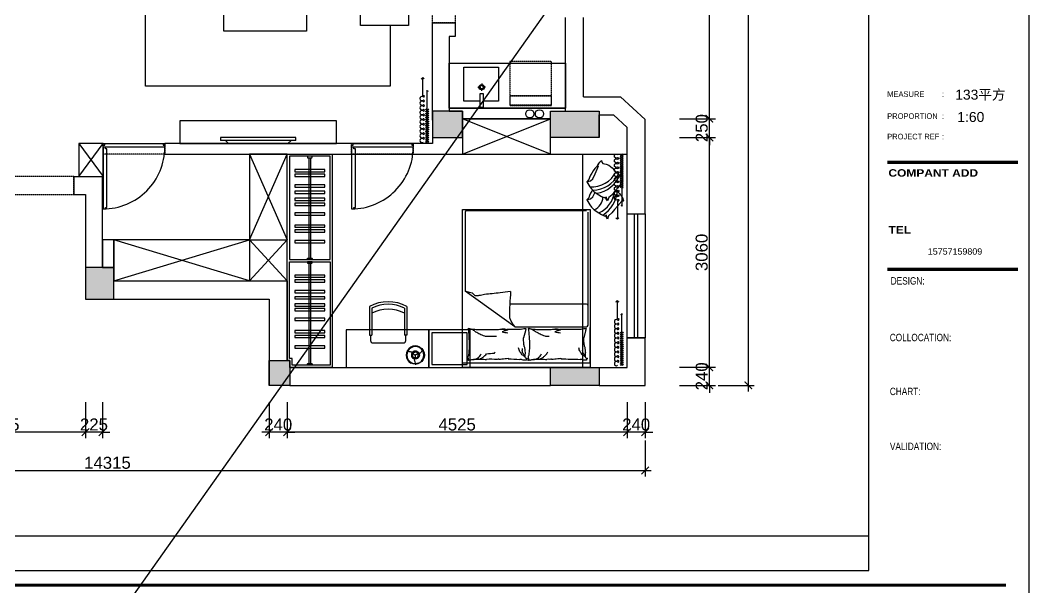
# Model space of a CAD drawing. Header units: millimetres. Extents: x 148889 to 229003, y -70503 to 111106.
# Drawn here: x 209186 to 222613, y -53285 to -45727 of the extents above; entities that cross this region are included whole.
import ezdxf
from ezdxf.enums import TextEntityAlignment as Align
from ezdxf.lldxf.tags import DXFTag

# ---------------------------------------------------------------- set-up
doc = ezdxf.new("R2010")
doc.units = ezdxf.units.MM
doc.linetypes.add('DASHED2', pattern=[0.375, 0.25, -0.125])
doc.linetypes.add('HIDDEN', pattern=[0.375, 0.25, -0.125])
for name, color, linetype in [('C-门套', 16, 'Continuous'), ('P-原墙线', 7, 'Continuous'), ('P-固定家具1(到顶)', 3, 'Continuous'), ('P-固定家具2(不到顶)', 2, 'Continuous'), ('P-外部尺寸', 44, 'Continuous'), ('P-完成面', 1, 'Continuous'), ('P-新墙线', 4, 'Continuous'), ('P-活动家具', 3, 'Continuous'), ('P-窗', 3, 'Continuous'), ('P-门', 1, 'Continuous'), ('W-图框', 251, 'Continuous'), ('大墨图框', 4, 'Continuous')]:
    doc.layers.add(name, color=color, linetype=linetype)
doc.styles.add('Arial', font='Arial.ttf')
doc.styles.add('LOGO', font='Arial.ttf')
doc.styles.add('LOGO-2', font='', dxfattribs={"width": 0.8})
doc.styles.add('NAME-1', font='SimHei.ttf')
doc.styles.add('NAME-2', font='swisse.ttf')
doc.styles.get('LOGO-2').set_extended_font_data('Arial Black')
tags = doc.linetypes.add('ACAD_ISO03W100', pattern=[30, 12, -18]).pattern_tags.tags
tags[6:7] = [DXFTag(74, 4), DXFTag(75, 0), DXFTag(340, '0'), DXFTag(46, 1.0), DXFTag(50, 0.0), DXFTag(44, 0.0), DXFTag(45, 0.0)]
tags[4:5] = [DXFTag(74, 4), DXFTag(75, 0), DXFTag(340, '0'), DXFTag(46, 1.0), DXFTag(50, 0.0), DXFTag(44, 0.0), DXFTag(45, 0.0)]
doc.dimstyles.new('1比80', dxfattribs={"dimscale": 80, "dimtxt": 2, "dimasz": 1.25, "dimexe": 1, "dimexo": 1, "dimgap": 0.25, "dimtad": 1, "dimdec": 0, "dimrnd": 0.005, "dimzin": 0, "dimdsep": 46, "dimtxsty": 'Arial', "dimblk": 'ARCHTICK', "dimcen": 0.125, "dimdle": 1, "dimclrd": 44, "dimclre": 44, "dimclrt": 50, "dimadec": 0, "dimazin": 0, "dimtfac": 1, "dimtdec": 0, "dimtix": 1, "dimtmove": 2, "dimatfit": 3, "dimldrblk": 'DOT', "dimfxl": 5, "dimfxlon": 1, "dimtvp": 1, "dimtolj": 1, "dimtzin": 0, "dimarcsym": 0})

# ---------------------------------------------------------------- blocks, each defined once
blk = doc.blocks.new('_ArchTick')
at = {"color": 0, "linetype": 'ByBlock', "const_width": 0.15}
blk.add_lwpolyline([(-0.5, -0.5), (0.5, 0.5)], dxfattribs=at)
blk = doc.blocks.new('*D339')
at = {"layer": 'P-外部尺寸', "color": 44, "lineweight": -2, "transparency": 16777216}
for p, q in [((217266, -50813), (217266, -51293)), ((217506, -50813), (217506, -51293)), ((217266, -51213), (217166, -51213)), ((217506, -51213), (217266, -51213)), ((217506, -51213), (217606, -51213))]:
    blk.add_line(p, q, dxfattribs=at)
at = {"layer": 'P-外部尺寸', "color": 44, "lineweight": -2, "transparency": 16777216, "xscale": 100, "yscale": 100, "zscale": 100}
blk.add_blockref('_ArchTick', (217266, -51213), dxfattribs=at)
at = {"layer": 'P-外部尺寸', "color": 44, "lineweight": -2, "transparency": 16777216, "xscale": 100, "yscale": 100, "zscale": 100, "rotation": 180}
blk.add_blockref('_ArchTick', (217506, -51213), dxfattribs=at)
at = {"layer": 'P-外部尺寸', "color": 50, "transparency": 16777216, "insert": (217386, -51111), "char_height": 160, "attachment_point": 5, "style": 'Arial'}
blk.add_mtext('\\A1;240', dxfattribs=at)
blk = doc.blocks.new('_Dot')
at = {"color": 0, "linetype": 'ByBlock', "lineweight": -2}
blk.add_line((-0.5, 0), (-1, 0), dxfattribs=at)
at = {"color": 0, "linetype": 'ByBlock', "const_width": 0.5}
blk.add_lwpolyline([(-0.25, 0, 1), (0.25, 0, 1)], format="xyb", close=True, dxfattribs=at)
blk = doc.blocks.new('*D340')
at = {"layer": 'P-外部尺寸', "color": 44, "lineweight": -2, "transparency": 16777216}
for p, q in [((212741, -50813), (212741, -51293)), ((217266, -50813), (217266, -51293)), ((217346, -51213), (212661, -51213))]:
    blk.add_line(p, q, dxfattribs=at)
at = {"layer": 'P-外部尺寸', "color": 44, "lineweight": -2, "transparency": 16777216, "xscale": 100, "yscale": 100, "zscale": 100, "rotation": 180}
blk.add_blockref('_ArchTick', (212741, -51213), dxfattribs=at)
at = {"layer": 'P-外部尺寸', "color": 44, "lineweight": -2, "transparency": 16777216, "xscale": 100, "yscale": 100, "zscale": 100}
blk.add_blockref('_ArchTick', (217266, -51213), dxfattribs=at)
at = {"layer": 'P-外部尺寸', "color": 50, "transparency": 16777216, "insert": (215003, -51111), "char_height": 160, "attachment_point": 5, "style": 'Arial'}
blk.add_mtext('\\A1;4525', dxfattribs=at)
blk = doc.blocks.new('*D341')
at = {"layer": 'P-外部尺寸', "color": 44, "lineweight": -2, "transparency": 16777216}
for p, q in [((212501, -50813), (212501, -51293)), ((212741, -50813), (212741, -51293)), ((212501, -51213), (212401, -51213)), ((212741, -51213), (212501, -51213)), ((212741, -51213), (212841, -51213))]:
    blk.add_line(p, q, dxfattribs=at)
at = {"layer": 'P-外部尺寸', "color": 44, "lineweight": -2, "transparency": 16777216, "xscale": 100, "yscale": 100, "zscale": 100}
blk.add_blockref('_ArchTick', (212501, -51213), dxfattribs=at)
at = {"layer": 'P-外部尺寸', "color": 44, "lineweight": -2, "transparency": 16777216, "xscale": 100, "yscale": 100, "zscale": 100, "rotation": 180}
blk.add_blockref('_ArchTick', (212741, -51213), dxfattribs=at)
at = {"layer": 'P-外部尺寸', "color": 50, "transparency": 16777216, "insert": (212621, -51111), "char_height": 160, "attachment_point": 5, "style": 'Arial'}
blk.add_mtext('\\A1;240', dxfattribs=at)
blk = doc.blocks.new('*D342')
at = {"layer": 'P-外部尺寸', "color": 44, "lineweight": -2, "transparency": 16777216}
for p, q in [((210056, -50813), (210056, -51293)), ((210281, -50813), (210281, -51293)), ((210056, -51213), (209956, -51213)), ((210281, -51213), (210056, -51213)), ((210281, -51213), (210381, -51213))]:
    blk.add_line(p, q, dxfattribs=at)
at = {"layer": 'P-外部尺寸', "color": 44, "lineweight": -2, "transparency": 16777216, "xscale": 100, "yscale": 100, "zscale": 100}
blk.add_blockref('_ArchTick', (210056, -51213), dxfattribs=at)
at = {"layer": 'P-外部尺寸', "color": 44, "lineweight": -2, "transparency": 16777216, "xscale": 100, "yscale": 100, "zscale": 100, "rotation": 180}
blk.add_blockref('_ArchTick', (210281, -51213), dxfattribs=at)
at = {"layer": 'P-外部尺寸', "color": 50, "transparency": 16777216, "insert": (210168, -51111), "char_height": 160, "attachment_point": 5, "style": 'Arial'}
blk.add_mtext('\\A1;225', dxfattribs=at)
blk = doc.blocks.new('*D343')
at = {"layer": 'P-外部尺寸', "color": 44, "lineweight": -2, "transparency": 16777216}
for p, q in [((207801, -50813), (207801, -51293)), ((210056, -50813), (210056, -51293)), ((210136, -51213), (207721, -51213))]:
    blk.add_line(p, q, dxfattribs=at)
at = {"layer": 'P-外部尺寸', "color": 44, "lineweight": -2, "transparency": 16777216, "xscale": 100, "yscale": 100, "zscale": 100, "rotation": 180}
blk.add_blockref('_ArchTick', (207801, -51213), dxfattribs=at)
at = {"layer": 'P-外部尺寸', "color": 44, "lineweight": -2, "transparency": 16777216, "xscale": 100, "yscale": 100, "zscale": 100}
blk.add_blockref('_ArchTick', (210056, -51213), dxfattribs=at)
at = {"layer": 'P-外部尺寸', "color": 50, "transparency": 16777216, "insert": (208928, -51111), "char_height": 160, "attachment_point": 5, "style": 'Arial'}
blk.add_mtext('\\A1;2255', dxfattribs=at)
blk = doc.blocks.new('*D347')
at = {"layer": 'P-外部尺寸', "color": 44, "lineweight": -2, "transparency": 16777216}
for p, q in [((203191, -51323), (203191, -51803)), ((217506, -51323), (217506, -51803)), ((203111, -51723), (217586, -51723))]:
    blk.add_line(p, q, dxfattribs=at)
at = {"layer": 'P-外部尺寸', "color": 44, "lineweight": -2, "transparency": 16777216, "xscale": 100, "yscale": 100, "zscale": 100, "rotation": 180}
blk.add_blockref('_ArchTick', (203191, -51723), dxfattribs=at)
at = {"layer": 'P-外部尺寸', "color": 44, "lineweight": -2, "transparency": 16777216, "xscale": 100, "yscale": 100, "zscale": 100}
blk.add_blockref('_ArchTick', (217506, -51723), dxfattribs=at)
at = {"layer": 'P-外部尺寸', "color": 50, "transparency": 16777216, "insert": (210348, -51621), "char_height": 160, "attachment_point": 5, "style": 'Arial'}
blk.add_mtext('\\A1;14315', dxfattribs=at)
blk = doc.blocks.new('*D348')
at = {"layer": 'P-外部尺寸', "color": 44, "lineweight": -2, "transparency": 16777216}
for p, q in [((217961, -50349), (218441, -50349)), ((218361, -50349), (218361, -50249)), ((218361, -50589), (218361, -50349)), ((217961, -50589), (218441, -50589)), ((218361, -50589), (218361, -50689))]:
    blk.add_line(p, q, dxfattribs=at)
at = {"layer": 'P-外部尺寸', "color": 44, "lineweight": -2, "transparency": 16777216, "xscale": 100, "yscale": 100, "zscale": 100}
for p, rotation in [((218361, -50349), 270), ((218361, -50589), 90)]:
    blk.add_blockref('_ArchTick', p, dxfattribs=dict(at, rotation=rotation))
at = {"layer": 'P-外部尺寸', "color": 50, "transparency": 16777216, "insert": (218259, -50469), "char_height": 160, "attachment_point": 5, "rotation": 90, "style": 'Arial'}
blk.add_mtext('\\A1;240', dxfattribs=at)
blk = doc.blocks.new('*D349')
at = {"layer": 'P-外部尺寸', "color": 44, "lineweight": -2, "transparency": 16777216}
for p, q in [((218361, -50429), (218361, -47209)), ((217961, -47289), (218441, -47289)), ((217961, -50349), (218441, -50349))]:
    blk.add_line(p, q, dxfattribs=at)
at = {"layer": 'P-外部尺寸', "color": 44, "lineweight": -2, "transparency": 16777216, "xscale": 100, "yscale": 100, "zscale": 100}
for p, rotation in [((218361, -47289), 90), ((218361, -50349), 270)]:
    blk.add_blockref('_ArchTick', p, dxfattribs=dict(at, rotation=rotation))
at = {"layer": 'P-外部尺寸', "color": 50, "transparency": 16777216, "insert": (218259, -48819), "char_height": 160, "attachment_point": 5, "rotation": 90, "style": 'Arial'}
blk.add_mtext('\\A1;3060', dxfattribs=at)
blk = doc.blocks.new('*D350')
at = {"layer": 'P-外部尺寸', "color": 44, "lineweight": -2, "transparency": 16777216}
for p, q in [((218361, -47039), (218361, -46939)), ((217961, -47039), (218441, -47039)), ((218361, -47289), (218361, -47039)), ((217961, -47289), (218441, -47289)), ((218361, -47289), (218361, -47389))]:
    blk.add_line(p, q, dxfattribs=at)
at = {"layer": 'P-外部尺寸', "color": 44, "lineweight": -2, "transparency": 16777216, "xscale": 100, "yscale": 100, "zscale": 100}
for p, rotation in [((218361, -47039), 270), ((218361, -47289), 90)]:
    blk.add_blockref('_ArchTick', p, dxfattribs=dict(at, rotation=rotation))
at = {"layer": 'P-外部尺寸', "color": 50, "transparency": 16777216, "insert": (218259, -47164), "char_height": 160, "attachment_point": 5, "rotation": 90, "style": 'Arial'}
blk.add_mtext('\\A1;250', dxfattribs=at)
blk = doc.blocks.new('*D351')
at = {"layer": 'P-外部尺寸', "color": 44, "lineweight": -2, "transparency": 16777216}
for p, q in [((218361, -47119), (218361, -43344)), ((217961, -43424), (218441, -43424)), ((217961, -47039), (218441, -47039))]:
    blk.add_line(p, q, dxfattribs=at)
at = {"layer": 'P-外部尺寸', "color": 44, "lineweight": -2, "transparency": 16777216, "xscale": 100, "yscale": 100, "zscale": 100}
for p, rotation in [((218361, -43424), 90), ((218361, -47039), 270)]:
    blk.add_blockref('_ArchTick', p, dxfattribs=dict(at, rotation=rotation))
at = {"layer": 'P-外部尺寸', "color": 50, "transparency": 16777216, "insert": (218259, -45232), "char_height": 160, "attachment_point": 5, "rotation": 90, "style": 'Arial'}
blk.add_mtext('\\A1;3615', dxfattribs=at)
blk = doc.blocks.new('*D355')
at = {"layer": 'P-外部尺寸', "color": 44, "lineweight": -2, "transparency": 16777216}
for p, q in [((218479, -39594), (218959, -39594)), ((218879, -39514), (218879, -50669)), ((218479, -50589), (218959, -50589))]:
    blk.add_line(p, q, dxfattribs=at)
at = {"layer": 'P-外部尺寸', "color": 44, "lineweight": -2, "transparency": 16777216, "xscale": 100, "yscale": 100, "zscale": 100}
for p, rotation in [((218879, -39594), 90), ((218879, -50589), 270)]:
    blk.add_blockref('_ArchTick', p, dxfattribs=dict(at, rotation=rotation))
at = {"layer": 'P-外部尺寸', "color": 50, "transparency": 16777216, "insert": (218777, -45092), "char_height": 160, "attachment_point": 5, "rotation": 90, "style": 'Arial'}
blk.add_mtext('\\A1;10995', dxfattribs=at)
blk = doc.blocks.new('A$C77B95984')
at = {"color": 252, "ltscale": 120}
for p, q in [((127, 366), (163, 404)), ((163, 404), (192, 434)), ((319, 444), (361, 408)), ((361, 408), (407, 372)), ((386, 389), (405, 410)), ((405, 410), (434, 440)), ((561, 449), (603, 414)), ((603, 414), (649, 378)), ((47, 252), (61, 286)), ((61, 286), (94, 331)), ((94, 331), (127, 366)), ((407, 372), (452, 340)), ((452, 340), (491, 296)), ((536, 282), (480, 262)), ((491, 296), (536, 282)), ((492, 236), (503, 270)), ((536, 282), (508, 263)), ((649, 378), (694, 345)), ((694, 345), (733, 301)), ((778, 288), (722, 268)), ((733, 301), (778, 288)), ((734, 242), (745, 276)), ((750, 269), (738, 253)), ((778, 288), (750, 269)), ((0, 187), (22, 192)), ((23, 166), (0, 187)), ((22, 192), (37, 207)), ((60, 139), (23, 166)), ((37, 207), (47, 252)), ((49, 148), (84, 122)), ((417, 103), (456, 164)), ((456, 164), (478, 202)), ((478, 202), (492, 236)), ((496, 247), (492, 236)), ((508, 263), (496, 247)), ((659, 108), (698, 170)), ((698, 170), (720, 208)), ((720, 208), (734, 242)), ((738, 253), (734, 242)), ((84, 122), (110, 100)), ((110, 100), (141, 79)), ((141, 79), (171, 64)), ((171, 64), (198, 46)), ((198, 46), (228, 32)), ((228, 32), (258, 25)), ((258, 25), (288, 0)), ((288, 1), (353, 42)), ((353, 42), (380, 64)), ((380, 64), (417, 103)), ((394, 79), (413, 70)), ((413, 70), (440, 52)), ((487, 83), (424, 115)), ((440, 52), (470, 38)), ((470, 38), (500, 31)), ((514, 54), (487, 83)), ((500, 31), (530, 6)), ((530, 6), (514, 54)), ((530, 7), (595, 47)), ((595, 47), (622, 70)), ((622, 70), (659, 108))]:
    blk.add_line(p, q, dxfattribs=at)
at = {"color": 252}
for p, q in [((117, 134), (72, 152)), ((181, 109), (117, 134)), ((245, 77), (181, 109)), ((272, 48), (245, 77)), ((288, 0), (272, 48))]:
    blk.add_line(p, q, dxfattribs=at)
at = {"color": 252, "ltscale": 120}
for centre, radius, start, end in [((0, 62), 398, 3.034, 63.5833), ((42, 63), 401, 10.3466, 68.0377), ((-3, 61), 356, 356.8963, 65.524)]:
    blk.add_arc(centre, radius, start, end, dxfattribs=at)
at = {"color": 252}
for centre, radius, start, end in [((361, -40), 452, 35.8909, 84.3926), ((378, 20), 354, 25.1489, 85.3782), ((480, 19), 200, 26.4599, 88.5144)]:
    blk.add_arc(centre, radius, start, end, dxfattribs=at)
at = {"color": 252, "ltscale": 120}
for points, knots in [([(192, 434), (207, 445), (226, 460), (243, 478), (248, 483)], [0, 0, 0, 0, 53.615527, 73.759118, 73.759118, 73.759118, 73.759118]), ([(248, 483), (259, 475), (281, 458), (307, 448), (319, 444)], [0, 0, 0, 0, 42.350236, 81.851055, 81.851055, 81.851055, 81.851055]), ([(434, 440), (447, 451), (471, 471), (536, 504), (531, 466), (548, 457), (561, 449)], [0, 0, 0, 0, 61.510805, 111.422185, 121.590049, 161.394204, 161.394204, 161.394204, 161.394204])]:
    blk.add_open_spline(points, degree=3, knots=knots, dxfattribs=at)
blk = doc.blocks.new('sfbhsrdfbh')
at = {"layer": '大墨图框', "color": 4, "linetype": 'ByBlock', "ltscale": 100}
for points in [[(56.17, 280.38), (476.17, 280.38), (476.17, -16.59), (56.17, -16.59)], [(438.91, 274.48), (68.08, 274.48), (68.08, -8.51), (438.91, -8.51)]]:
    blk.add_lwpolyline(points, close=True, dxfattribs=at)
at = {"layer": '大墨图框', "color": 1, "const_width": 0.755}
for points in [[(443.22, 86.49), (473.66, 86.49)], [(443.22, 61.59), (473.66, 61.59)]]:
    blk.add_lwpolyline(points, dxfattribs=at)
at = {"layer": '大墨图框', "color": 0, "const_width": 0.725}
blk.add_lwpolyline([(68.08, -11.95), (470.84, -11.95)], dxfattribs=at)
at = {"layer": '大墨图框', "color": 1}
for s, height, style, width, p in [('MEASURE ', 1.305, 'LOGO', 0.96, (443.21, 101.73)), (':', 1.3, 'LOGO', 1, (455.94, 101.73)), ('PROPORTION', 1.305, 'LOGO', 0.96, (443.21, 96.6)), (':', 1.3, 'LOGO', 1, (455.94, 96.6)), ('PROJECT REF', 1.3047, 'LOGO', 0.96, (443.21, 91.83)), (':', 1.3, 'LOGO', 1, (455.94, 91.83)), ('COMPANT ADD', 1.7396, 'LOGO-2', 1, (443.5, 83.15)), ('TEL', 1.74, 'LOGO-2', 1, (443.5, 69.91))]:
    blk.add_text(s, height=height, dxfattribs=dict(at, style=style, width=width)).set_placement(p)
at = {"layer": '大墨图框', "color": 1, "attachment_point": 1}
for s, insert, char_height, width, style in [('{\\H1.116x;133\\fSimSun|b0|i0|c134|p54;平方}', (459.03, 103.4), 2.0755, 24.9373, 'LOGO'), ('{\\H1.116x;1:60}', (459.52, 98.21), 2.0755, 24.9373, 'LOGO'), ('{\\H1.116x;15757159809}', (452.66, 66.48), 1.328, 21.8201, 'LOGO'), ('{\\fArial|b0|i0|c0|p34;DESIGN:}', (444.03, 59.76), 1.7203, 2.1993, 'LOGO-2'), ('{\\fArial|b0|i0|c0|p34;COLLOCATION:}', (443.81, 46.58), 1.7203, 2.1993, 'LOGO-2'), ('{\\fArial|b0|i0|c0|p34;CHART:}', (443.82, 34.03), 1.7203, 2.1993, 'LOGO-2'), ('{\\fArial|b0|i0|c0|p34;VALIDATION:}', (443.84, 21.24), 1.7203, 2.1993, 'LOGO-2')]:
    blk.add_mtext(s, dxfattribs=dict(at, insert=insert, char_height=char_height, width=width, style=style))
blk = doc.blocks.new('*U94')
at = {"color": 4}
blk.add_lwpolyline([(0, 0), (370.83, 0), (370.83, 8), (0, 8)], close=True, dxfattribs=at)
at = {"color": 2, "style": 'NAME-1'}
blk.add_attdef('FF', text='', height=3.5, dxfattribs=at).set_placement((4, 4), align=Align.MIDDLE)
at = {"color": 2, "style": 'NAME-2', "width": 1.2}
blk.add_attdef('PLAN', text='', height=3.5, dxfattribs=at).set_placement((10, 4), align=Align.MIDDLE_LEFT)
at = {"color": 2, "style": 'NAME-1'}
blk.add_attdef('平面布置图', text='', height=3.5, dxfattribs=at).set_placement((54.56, 4), align=Align.MIDDLE_LEFT)
blk.add_attdef('SCALE1:100/比例1:100', text='', height=3.5, dxfattribs=at).set_placement((370.83, 4), align=Align.MIDDLE_RIGHT)
blk = doc.blocks.new('A$C10130CDA')
at = {"layer": 'P-门'}
for p, q in [((0, 0), (0, 30)), ((0, 30), (20, 30)), ((820, 0), (0, 0)), ((20, 30), (20, 50)), ((20, 50), (800, 50)), ((800, 50), (800, 30)), ((800, 30), (820, 30)), ((820, 30), (820, 0))]:
    blk.add_line(p, q, dxfattribs=at)
blk = doc.blocks.new('A$C6DFF2702')
for p, q in [((0, 40), (1000, 40)), ((63, 40), (105, 0)), ((937, 40), (895, 0))]:
    blk.add_line(p, q)
for points in [[(0, 40), (0, 80), (1000, 80), (1000, 40)], [(895, 0), (105, 0)]]:
    blk.add_lwpolyline(points)
blk = doc.blocks.new('A$C435F4F1D')
at = {"layer": 'P-活动家具', "xscale": -1}
blk.add_blockref('A$C6DFF2702', (1000, 0), dxfattribs=at)
blk = doc.blocks.new('A$C6D1B240A')
at = {"layer": 'P-活动家具'}
for p, q in [((450, 0), (450, 2100)), ((450, 2100), (2150, 2100)), ((2150, 2100), (2150, 0)), ((2150, 56), (450, 56)), ((2150, 0), (450, 0))]:
    blk.add_line(p, q, dxfattribs=at)
at = {"layer": 'P-活动家具', "color": 252}
for p, q in [((482, 2064), (482, 1015)), ((2099, 2086), (504, 2086)), ((2121, 563), (2121, 2064)), ((1146, 541), (482, 1015)), ((2099, 843), (1077, 843)), ((1146, 541), (2099, 541)), ((450, 56), (450, 531)), ((1285, 485), (1262, 393)), ((1293, 518), (1285, 485)), ((2087, 485), (2064, 393)), ((2095, 518), (2087, 485)), ((2150, 56), (2150, 531))]:
    blk.add_line(p, q, dxfattribs=at)
for points in [[(1089, 1011, -0.007297), (948, 991, -0.004988), (741, 971, -0.006616), (668, 955, 0.023828), (648, 951, 0.052541), (616, 952, 0.032755), (580, 987, 0.013133), (543, 997, 0.007859), (482, 1015)], [(580, 504, -0.016108), (623, 474, -0.024599), (653, 458, -0.009477), (708, 432, -0.015937), (741, 418, -0.072521), (759, 414, -0.009571), (899, 414)], [(1061, 502, -0.009729), (1030, 492, -0.009729), (1000, 481, -0.007971), (976, 471, -0.002711), (1052, 460)], [(1382, 504, -0.016108), (1425, 474, -0.024599), (1455, 458, -0.009477), (1510, 432, -0.015937), (1543, 418, -0.072521), (1561, 414, -0.033339), (1601, 414)], [(1763, 502, -0.009729), (1732, 492, -0.009729), (1702, 481, -0.007971), (1678, 471, -0.002711), (1754, 460)], [(584, 103, -0.088153), (623, 107, -0.088153), (657, 124, -0.077547), (681, 148, -0.077547), (697, 178)], [(675, 110, -0.027842), (702, 121, -0.048685), (716, 130, -0.023666), (747, 157, -0.031223), (768, 180, -0.004518), (874, 189, -0.023191), (883, 207)], [(1279, 139, 0.077379), (1240, 167, 0.077379), (1212, 205, 0.047525), (1201, 233, 0.047525), (1195, 262)], [(1280, 156, 0.05369), (1265, 171, 0.070312), (1256, 185, 0.015448), (1251, 194, 0.013244), (1247, 205, 0.082127), (1244, 225, 0.064164), (1247, 251)], [(1386, 103, -0.088153), (1425, 107, -0.088153), (1459, 124, -0.077547), (1483, 148, -0.077547), (1499, 178)], [(1477, 110, -0.027842), (1504, 121, -0.048685), (1518, 130, -0.023666), (1549, 157, -0.031223), (1570, 180, -0.046801), (1575, 189, -0.023191), (1584, 207)], [(2081, 139, 0.077379), (2042, 167, 0.077379), (2014, 205, 0.047525), (2003, 233, 0.047525), (1997, 262)], [(2082, 156, 0.05369), (2067, 171, 0.070312), (2058, 185, 0.015448), (2053, 194, 0.013244), (2049, 205, 0.082127), (2046, 225, 0.064164), (2049, 251)]]:
    blk.add_lwpolyline(points, format="xyb", dxfattribs=at)
for centre, radius, start, end in [((504, 2064), 22.2, 90, 180), ((3575, 741), 2500, 173.7985, 181.7821), ((2097, 821), 22.2, 360, 90), ((1467, 806), 417, 200.1488, 219.6445), ((2099, 563), 22.2, 270, 360), ((505, 514), 21.5, 343.3022, 9.9984), ((882, 530), 357, 183.5049, 189.9984), ((526, 520), 1.47, 262.8796, 343.3022), ((555, 613), 97.2, 253.7788, 262.8796), ((15659, 1276), 15151, 183.055, 183.5049), ((582, 592), 85.3, 242.7159, 253.7788), ((547, 461), 50.3, 62.7159, 77.131), ((560, 344), 162, 77.131, 86.426), ((589, -791), 1293, 86.426, 89.7135), ((855, -18241), 18741, 89.8332, 90.565), ((1017, -989), 1493, 91.5355, 94.1282), ((901, -954), 1465, 85.2338, 87.1624), ((1025, 760), 256, 258.4414, 272.7491), ((1082, -761), 1269, 92.6935, 94.7658), ((1097, -1267), 1773, 86.5102, 91.9452), ((1245, 376), 133, 96.4341, 107.3864), ((1188, 760), 255, 279.4841, 287.3864), ((1243, 816), 301, 274.0829, 279.4841), ((1293, 519), 1.02, 165.9551, 274.0829), ((1307, 514), 21.5, 343.3022, 9.9984), ((1683, 530), 357, 183.5049, 189.9984), ((1328, 520), 1.47, 262.8796, 343.3022), ((1357, 613), 97.2, 253.7788, 262.8796), ((16461, 1276), 15151, 183.055, 183.5049), ((1384, 592), 85.3, 242.7159, 253.7788), ((1349, 461), 50.3, 62.7159, 77.131), ((1361, 344), 162, 77.131, 86.426), ((1391, -791), 1293, 86.426, 89.7135), ((1579, -5854), 6354, 89.7135, 90.9704), ((1719, -989), 1493, 91.5355, 94.1282), ((1603, -954), 1465, 85.2338, 87.1624), ((1726, 760), 256, 258.4414, 272.7491), ((1784, -761), 1269, 92.6935, 94.7658), ((1835, -4002), 4508, 87.8113, 91.2201), ((2047, 376), 133, 96.4341, 107.3864), ((1990, 760), 255, 279.4841, 287.3864), ((2044, 816), 301, 274.0829, 279.4841), ((2095, 519), 1.02, 165.9551, 274.0829), ((2053, 393), 1517, 181.6331, 183.055), ((1291, 267), 754, 176.6312, 181.6331), ((1187, 390), 75.2, 345.9548, 2.6649), ((535, 269), 732, 2.6649, 8.005), ((922, 229), 352, 8.005, 12.1984), ((2237, 443), 980, 189.6844, 192.1984), ((2855, 393), 1517, 181.6331, 183.055), ((2093, 267), 754, 176.6312, 181.6331), ((1989, 390), 75.2, 345.9548, 2.6649), ((1337, 269), 732, 2.6649, 8.005), ((1724, 229), 352, 8.005, 12.1984), ((3039, 443), 980, 189.6844, 192.1984), ((257, 192), 273, 347.8905, 351.8665), ((490, 121), 36.4, 351.8665, 21.421), ((746, 124), 220, 167.8905, 172.3191), ((1543, 110), 1015, 172.3191, 176.6312), ((1505, 236), 227, 180, 189.6844), ((1825, 138), 546, 173.7676, 180), ((1313, 156), 38, 206.5805, 265.5998), ((1058, 192), 273, 347.8905, 351.8665), ((1292, 121), 36.4, 351.8665, 21.421), ((1547, 124), 220, 167.8905, 172.3191), ((2345, 110), 1015, 172.3191, 176.6312), ((2114, 156), 38, 206.5805, 265.5998), ((2307, 236), 227, 180, 189.6844), ((2627, 138), 546, 173.7676, 180), ((518, 99), 2.58, 258.1069, 19.564), ((516, 93), 3.8, 19.564, 68.2117), ((525, 99), 4.75, 78.1069, 158.0096), ((518, 67), 27.9, 68.2117, 85.6975), ((542, 110), 17.3, 158.0096, 201.421), ((544, 65), 32.1, 85.6975, 120.6513), ((541, 157), 59.9, 275.2592, 300.6513), ((541, 1017), 912, 271.9079, 275.2592), ((642, 1769), 1660, 269.4243, 271.9079), ((778, 1076), 970, 265.1982, 269.4243), ((817, -3669), 3776, 88.5983, 90.7412), ((940, -61), 169, 92.5386, 100.1899), ((870, 693), 588, 276.0867, 280.1899), ((974, 639), 525, 270.0039, 279.073), ((1059, 117), 4.11, 123.6206, 229.8304), ((1353, 4488), 4384, 266.1196, 268.1502), ((1162, -229), 339, 74.256, 81.5628), ((1254, -82), 179, 81.5628, 90), ((1299, -3), 100, 90, 101.2724), ((1313, 103), 14.6, 101.2724, 206.5805), ((1320, 99), 2.58, 258.1069, 19.564), ((1318, 93), 3.8, 19.564, 68.2117), ((1327, 99), 4.75, 78.1069, 158.0096), ((1319, 67), 27.9, 68.2117, 85.6975), ((1344, 110), 17.3, 158.0096, 201.421), ((1346, 65), 32.1, 85.6975, 120.6513), ((1343, 157), 59.9, 275.2592, 300.6513), ((1343, 1017), 912, 271.9079, 275.2592), ((1444, 1769), 1660, 269.4243, 271.9079), ((1580, 1076), 970, 265.1982, 269.4243), ((1585, -215), 322, 85.1982, 92.5386), ((1641, -61), 169, 92.5386, 100.1899), ((1572, 693), 588, 276.0867, 280.1899), ((1676, 639), 525, 270.0039, 279.073), ((1761, 117), 4.11, 123.6206, 229.8304), ((2246, 11940), 11836, 267.6388, 268.8747), ((1964, -229), 339, 74.256, 81.5628), ((2055, -82), 179, 81.5628, 90), ((2101, -3), 100, 90, 101.2724), ((2114, 103), 14.6, 101.2724, 206.5805)]:
    blk.add_arc(centre, radius, start, end, dxfattribs=at)
blk = doc.blocks.new('A$C2BA7324C')
at = {"layer": 'P-活动家具', "color": 8, "linetype": 'DASHED2'}
for p, q in [((0, 586), (552, 586)), ((5, 581), (547, 581)), ((5, 460), (5, 581)), ((547, 581), (547, 460)), ((552, 0), (552, 586)), ((0, 455), (552, 455)), ((5, 460), (547, 460))]:
    blk.add_line(p, q, dxfattribs=at)
blk.add_lwpolyline([(0, 586), (0, 0), (552, 0), (552, 586)], close=True, dxfattribs=at)
blk = doc.blocks.new('A$C674F3EA9')
at = {"color": 252, "linetype": 'ACAD_ISO03W100'}
blk.add_lwpolyline([(484, 444), (484, 517, 0.414214), (453, 548), (47, 548, 0.414214), (16, 517), (16, 444)], format="xyb", dxfattribs=at)
for points in [[(0, 373), (0, 444), (31, 444)], [(31, 373), (31, 444)], [(469, 373), (469, 444)], [(500, 373), (500, 444), (469, 444)]]:
    blk.add_lwpolyline(points, dxfattribs=at)
for points in [[(0, 64), (0, 373)], [(31, 83), (31, 373)], [(469, 83), (469, 373)], [(500, 64), (500, 373)]]:
    blk.add_lwpolyline(points)
for centre, radius, start, end in [((250, 589, 0), 490, 243.5091, 296.4909), ((250, 522, 0), 522, 241.3642, 298.6358), ((250, 522, 0), 490, 243.5091, 296.4909)]:
    blk.add_arc(centre, radius, start, end)
blk = doc.blocks.new('asdasdw')
at = {"color": 252, "linetype": 'ByBlock'}
for major_axis, start_param, end_param in [((-66, 135), 5.497787, 8.63938), ((-62, 126), 5.497787, 8.63938), ((-62, 126), 2.356194, 5.497787), ((-20.6, 42.1), 5.497787, 8.63938), ((-20.6, 42.1), 2.356194, 5.497787)]:
    blk.add_ellipse((4741, 6513, 0), major_axis=major_axis, ratio=1, start_param=start_param, end_param=end_param, dxfattribs=at)
at = {"color": 252, "linetype": 'ByBlock', "extrusion": (0, 0, -1)}
blk.add_ellipse((4741, 6513, 0), major_axis=(135, 66), ratio=1, start_param=5.497787, end_param=8.63938, dxfattribs=at)
at = {"color": 252}
blk.add_ellipse((4741, 6513, 0), major_axis=(-28.8, 59), ratio=1, start_param=5.497787, end_param=8.63938, dxfattribs=at)
at = {"color": 252, "extrusion": (0, 0, -1)}
blk.add_ellipse((4741, 6513, 0), major_axis=(59, 28.8), ratio=1, start_param=5.497787, end_param=8.63938, dxfattribs=at)
at = {"color": 252}
for points in [[(4589, 6558, 0), (4603, 6554, 0), (4624, 6552, 0), (4641, 6553, 0), (4657, 6553, 0), (4676, 6549, 0), (4693, 6538, 0), (4721, 6519, 0), (4734, 6513, 0), (4743, 6511, 0)], [(4857, 6623, 0), (4846, 6613, 0), (4834, 6595, 0), (4827, 6580, 0), (4819, 6566, 0), (4806, 6551, 0), (4787, 6542, 0), (4757, 6527, 0), (4746, 6519, 0), (4739, 6513, 0)], [(4779, 6358, 0), (4776, 6372, 0), (4767, 6391, 0), (4757, 6405, 0), (4749, 6419, 0), (4743, 6438, 0), (4744, 6458, 0), (4746, 6492, 0), (4745, 6506, 0), (4743, 6515, 0)]]:
    blk.add_spline(points, degree=3, dxfattribs=at)
blk = doc.blocks.new('A$C7EE014FC')
at = {"color": 252, "ltscale": 3}
for centre, radius, start, end in [((786, 1646), 680, 118.9769, 154.8441), ((371, 395), 213, 171.8147, 293.5953)]:
    blk.add_arc(centre, radius, start, end, dxfattribs=at)
at = {"color": 252, "ltscale": 3, "extrusion": (0, 0, -1)}
blk.add_ellipse((329, 2083), major_axis=(-159, -153), ratio=0.45088, start_param=-1.570796, end_param=4.712389, dxfattribs=at)
at = {"color": 252, "ltscale": 3}
blk.add_ellipse((329, 318), major_axis=(-159, 153), ratio=0.45088, start_param=-1.570796, end_param=4.712389, dxfattribs=at)
at = {"layer": 'P-活动家具'}
for p, q in [((0, 2400), (950, 2400)), ((0, 0), (0, 2400)), ((950, 2400), (950, 2271)), ((155, 170), (155, 2230)), ((175, 2250), (930, 2250)), ((950, 170), (950, 2230)), ((950, 1200), (155, 1200)), ((930, 150), (175, 150)), ((175, 150), (930, 150)), ((0, 0), (950, 0)), ((950, 0), (950, 129))]:
    blk.add_line(p, q, dxfattribs=at)
for centre, start, end in [((175, 2230), 90, 180.0032), ((930, 2271), 270, 0), ((930, 2230), 0, 90), ((175, 170), 179.9968, 270), ((930, 170), 270, 0), ((930, 129), 0, 90)]:
    blk.add_arc(centre, 20.5, start, end, dxfattribs=at)
blk = doc.blocks.new('A$C0F331B38')
at = {"layer": 'P-活动家具'}
for p, q in [((0, 850), (0, 721)), ((850, 850), (0, 850)), ((850, 0), (850, 850)), ((0, 170), (0, 680)), ((675, 700), (21, 700)), ((561, 700), (561, 150)), ((695, 170), (695, 680)), ((21, 150), (675, 150)), ((675, 150), (21, 150)), ((0, 0), (0, 129)), ((850, 0), (0, 0))]:
    blk.add_line(p, q, dxfattribs=at)
for centre, start, end in [((21, 721), 180, 270), ((21, 680), 90, 180), ((675, 680), 359.9968, 90), ((21, 170), 180, 270), ((21, 129), 90, 180), ((675, 170), 270, 0.0032)]:
    blk.add_arc(centre, 20.5, start, end, dxfattribs=at)
blk = doc.blocks.new('A$C22EE4B40')
at = {"layer": 'P-新墙线', "color": 252}
for points in [[(632, 235), (0, 235), (0, 3491), (1302, 3491)], [(1976, 3491), (2540, 3491)], [(2788, 3254), (2788, 3063)], [(2788, 663), (2788, 463)], [(809, 235), (632, 235)], [(2538, 235), (1659, 235)]]:
    blk.add_lwpolyline(points, dxfattribs=at)
at = {"layer": 'P-活动家具'}
for points in [[(1682, 1350), (732, 1350), (732, 2450), (1682, 2450)], [(1659, 630), (1659, -11), (809, -11), (809, 630)]]:
    blk.add_lwpolyline(points, close=True, dxfattribs=at)
for centre in [(2735, 3447), (2735, 270)]:
    blk.add_circle(centre, 200, dxfattribs=at)
at = {"rotation": 53.1708397505404}
blk.add_blockref('A$C0F331B38', (1734, 3168), dxfattribs=at)
at = {"layer": 'P-活动家具', "extrusion": (0, 0, -1), "zscale": -1}
blk.add_blockref('A$C7EE014FC', (-3040, 663), dxfattribs=at)
blk = doc.blocks.new('A$C3A1E34E2')
at = {"color": 0, "linetype": 'ByBlock'}
for p, q in [((657, 37, 0), (1001, 37, 0)), ((899, 122), (1232, 122))]:
    blk.add_line(p, q, dxfattribs=at)
for centre, start, end in [((1017, 69, 0), 206.8177, 243.0269), ((1017, 5, 0), 116.9731, 153.1823)]:
    blk.add_arc(centre, 36.1, start, end, dxfattribs=at)
for centre, major_axis, start_param, end_param in [((48, 140), (-27.4, 27.4), -0.785341, 1.400999), ((48, 140), (-27.4, 27.4), 3.311504, 5.497844), ((93, 108), (-11, 11), 0.169911, 4.542591), ((137, 140), (27.4, 27.4), 0.785455, 2.971795), ((137, 140), (27.4, 27.4), 4.8823, 7.06864), ((181, 108), (11, 11), 1.740708, 6.113388), ((226, 140), (-27.4, 27.4), -0.785341, 1.400999), ((226, 140), (27.4, 27.4), 4.8823, 7.06864), ((270, 108), (-11, 11), 0.169911, 4.542591), ((314, 140), (27.4, 27.4), 0.785341, 2.971681), ((314, 140), (27.4, 27.4), 4.882187, 7.068527), ((359, 108), (11, 11), 1.740594, 6.113274), ((403, 140), (27.4, 27.4), 0.785341, 2.971681), ((403, 140), (27.4, 27.4), 4.882187, 7.068527), ((447, 108), (-11, 11), 0.169798, 2.356194), ((447, 108), (11, 11), 3.927048, 6.113388), ((492, 140), (-27.4, 27.4), -0.785341, 1.400999), ((492, 140), (-27.4, 27.4), 3.311504, 5.497844), ((536, 108), (-11, 11), 0.169911, 4.542591), ((580, 140), (27.4, 27.4), 0.785455, 2.971795), ((580, 140), (27.4, 27.4), 4.8823, 7.06864), ((625, 108), (11, 11), 1.740708, 6.113388), ((669, 140), (-27.4, 27.4), -0.785341, 1.400999), ((669, 140), (27.4, 27.4), 4.8823, 7.06864), ((713, 108), (-11, 11), 0.169911, 4.542591), ((758, 140), (27.4, 27.4), 0.785341, 2.971681), ((758, 140), (27.4, 27.4), 4.882187, 7.068527), ((802, 108), (11, 11), 1.740594, 6.113274), ((846, 140), (27.4, 27.4), 0.785341, 2.971681), ((846, 140), (27.4, 27.4), 4.882187, 7.068527), ((891, 108), (-11, 11), 0.169798, 2.356194), ((1280, 181), (46.9, 46.9), 2.824252, 3.456222), ((1280, 63), (-46.9, 46.9), -0.314629, 0.31734)]:
    blk.add_ellipse(centre, major_axis=major_axis, ratio=1, start_param=start_param, end_param=end_param, dxfattribs=at)
at = {"color": 0, "extrusion": (0, 0, -1)}
for centre, start_param, end_param in [((15, 37, 0), 1.716714, 4.546394), ((34, 37, 0), -1.424879, 1.716714), ((53, 37, 0), 1.716714, 4.858306), ((72, 37, 0), -1.424879, 1.716714), ((91, 37, 0), 1.716714, 4.858306), ((111, 37, 0), -1.424879, 1.716714), ((130, 37, 0), 1.716714, 4.858306), ((149, 37, 0), -1.424879, 1.716714), ((168, 37, 0), 1.716714, 4.858306), ((187, 37, 0), -1.424879, 1.716714), ((206, 37, 0), 1.716714, 4.858306), ((226, 37, 0), -1.424879, 1.716714), ((245, 37, 0), 1.716714, 4.858306), ((264, 37, 0), -1.424879, 1.716714), ((283, 37, 0), 1.716714, 4.858306), ((302, 37, 0), -1.424879, 1.716714), ((322, 37, 0), 1.716714, 4.858306), ((341, 37, 0), -1.424879, 1.716714), ((360, 37, 0), 1.716714, 4.858306), ((379, 37, 0), -1.424879, 1.716714), ((398, 37, 0), 1.716714, 4.858306), ((418, 37, 0), -1.424879, 1.716714), ((437, 37, 0), 1.716714, 4.858306), ((456, 37, 0), -1.424879, 1.716714), ((475, 37, 0), 1.716714, 4.858306), ((494, 37, 0), -1.424879, 1.716714), ((514, 37, 0), 1.716714, 4.858306), ((533, 37, 0), -1.424879, 1.716714), ((552, 37, 0), 1.716714, 4.858306), ((571, 37, 0), -1.424879, 1.716714), ((590, 37, 0), 1.716714, 4.858306), ((610, 37, 0), -1.424879, 1.716714), ((629, 37, 0), 1.716714, 4.858306), ((648, 37, 0), -1.424879, 1.716714)]:
    blk.add_ellipse(centre, major_axis=(-16.5, 28.6), ratio=0.254545, start_param=start_param, end_param=end_param, dxfattribs=at)
at = {"color": 0, "linetype": 'ByBlock', "extrusion": (0, 0, -1)}
blk.add_ellipse((891, 108), major_axis=(13.9, 8.4), ratio=0.942431, start_param=-0.491972, end_param=2.091434, dxfattribs=at)
blk = doc.blocks.new('A$C5B2422F6')
at = {"layer": 'P-活动家具'}
blk.add_lwpolyline([(0, 550), (0, 0), (500, 0), (500, 550)], close=True, dxfattribs=at)
at = {"layer": 'P-活动家具', "color": 252}
blk.add_lwpolyline([(40, 510), (40, 40), (460, 40), (460, 510)], close=True, dxfattribs=at)

msp = doc.modelspace()

# ---------------------------------------------------------------- hatches: boundary and pattern name
at = {"layer": 'P-原墙线'}
h = msp.add_hatch(color=8, dxfattribs=at)
h.dxf.hatch_style = 1
h.paths.add_polyline_path([(214675.9, -39594.4), (214675.9, -39904.4), (215085.9, -39904.4), (215085.9, -39594.4)])
h.paths.add_polyline_path([(214975.9, -43064.4), (214675.9, -43064.4), (214675.9, -43564.4), (214975.9, -43564.4)])
h.paths.add_polyline_path([(215075.9, -46939.4), (214675.9, -46939.4), (214675.9, -47289.4), (215075.9, -47289.4)])
h.paths.add_polyline_path([(216245.9, -47289.4), (216895.9, -47289.4), (216895.9, -46939.4), (216245.9, -46939.4)])
h.paths.add_polyline_path([(210055.9, -49019.4), (210055.9, -49439.4), (210430.9, -49439.4), (210430.9, -49019.4)])
h.paths.add_polyline_path([(212500.9, -50589.4), (212775.9, -50589.4), (212775.9, -50259.4), (212500.9, -50259.4)])
h.paths.add_polyline_path([(216245.9, -50349.4), (216245.9, -50589.4), (216895.9, -50589.4), (216895.9, -50349.4)])
h.paths.add_polyline_path([(204880.9, -48899.4), (204400.9, -48899.4), (204400.9, -49289.4), (204880.9, -49289.4)])
h.paths.add_polyline_path([(203430.9, -46819.4), (203430.9, -46569.4), (202860.9, -46569.4), (202860.9, -46819.4)])
h.paths.add_polyline_path([(202860.9, -43554.4), (202860.9, -43914.4), (203290.9, -43914.4), (203290.9, -43554.4)])
h.paths.add_polyline_path([(207180.9, -43824.4), (207180.9, -43504.4), (206760.9, -43504.4), (206760.9, -43824.4)])
h.paths.add_polyline_path([(209965.9, -43824.4), (210290.9, -43824.4), (210290.9, -43194.4), (209965.9, -43194.4)])
h.paths.add_polyline_path([(209185.9, -39594.4), (208945.9, -39594.4), (208945.9, -39954.4), (209185.9, -39954.4)])
h.paths.add_polyline_path([(207190.9, -40814.4), (207190.9, -40574.4), (206770.9, -40574.4), (206770.9, -40814.4)])
h.paths.add_polyline_path([(204890.9, -40574.4), (204460.9, -40574.4), (204460.9, -40814.4), (204890.9, -40814.4)])

# ---------------------------------------------------------------- linework, layer by layer
at = {"layer": 'C-门套', "linetype": 'HIDDEN'}
for points in [[(214675.9, -43744.4), (214975.9, -43744.4), (214975.9, -45764.4), (214675.9, -45764.4)], [(210290.9, -47369.4), (211110.9, -47369.4), (211110.9, -47509.4), (210290.9, -47509.4)], [(208820.9, -48049.4), (209900.9, -48049.4), (209900.9, -47809.4), (208820.9, -47809.4)]]:
    msp.add_lwpolyline(points, close=True, dxfattribs=at)
at = {"layer": 'C-门套', "linetype": 'HIDDEN', "elevation": 116.6}
msp.add_lwpolyline([(213598.4, -47369.4), (214418.4, -47369.4), (214418.4, -47509.4), (213598.4, -47509.4)], close=True, dxfattribs=at)
at = {"layer": 'P-原墙线'}
for p, q in [((214675.9, -47059.4), (214675.9, -45764.4)), ((214675.9, -45764.4), (214975.9, -45764.4)), ((214975.9, -45764.4), (214975.9, -45944.4)), ((216445.9, -46939.4), (216445.9, -45689.4)), ((216685.9, -46749.4), (216685.9, -45689.4)), ((214975.9, -45944.4), (214895.9, -45944.4)), ((214895.9, -45944.4), (214895.9, -46939.4)), ((216685.9, -46749.4), (217179.3, -46749.4)), ((217179.3, -46749.4), (217505.9, -47048.8)), ((214895.9, -46939.4), (215075.9, -46939.4)), ((215075.9, -46939.4), (215075.9, -47039.4)), ((216245.9, -47039.4), (216245.9, -46939.4)), ((216245.9, -46939.4), (216445.9, -46939.4)), ((216895.9, -47289.4), (216895.9, -46989.4)), ((216895.9, -46989.4), (217085.9, -46989.4)), ((217085.9, -46989.4), (217265.9, -47154.4)), ((217505.9, -48304.4), (217505.9, -47048.8)), ((217265.9, -48304.4), (217265.9, -47154.4)), ((216675.9, -50349.4), (216675.9, -47509.4)), ((209900.9, -47809.4), (210170.9, -47809.4)), ((209900.9, -47809.4), (209900.9, -48049.4)), ((209900.9, -47809.4), (209900.9, -48049.4)), ((210280.9, -49019.4), (210280.9, -47809.4)), ((209900.9, -48049.4), (210055.9, -48049.4)), ((210055.9, -48049.4), (210055.9, -49439.4)), ((217265.9, -48304.4), (217505.9, -48304.4)), ((210280.9, -49019.4), (210430.9, -49019.4)), ((210430.9, -49019.4), (210430.9, -49199.4)), ((210430.9, -49199.4), (212740.9, -49199.4)), ((212740.9, -49199.4), (212740.9, -50259.4)), ((210055.9, -49439.4), (212500.9, -49439.4)), ((212500.9, -49439.4), (212500.9, -50589.4)), ((217265.9, -50349.4), (217265.9, -49954.4)), ((217265.9, -49954.4), (217505.9, -49954.4)), ((217505.9, -50589.4), (217505.9, -49954.4)), ((212740.9, -50259.4), (212775.9, -50259.4)), ((212775.9, -50259.4), (212775.9, -50349.4)), ((212790.9, -50349.4), (217265.9, -50349.4)), ((212775.9, -50589.4), (216245.9, -50589.4)), ((216895.9, -50589.4), (217505.9, -50589.4))]:
    msp.add_line(p, q, dxfattribs=at)
for points in [[(215075.9, -46939.4), (214675.9, -46939.4), (214675.9, -47289.4), (215075.9, -47289.4)], [(216245.9, -46939.4), (216895.9, -46939.4), (216895.9, -47289.4), (216245.9, -47289.4)], [(210430.9, -49019.4), (210055.9, -49019.4), (210055.9, -49439.4), (210430.9, -49439.4)], [(212500.9, -50259.4), (212775.9, -50259.4), (212775.9, -50589.4), (212500.9, -50589.4)], [(216245.9, -50349.4), (216895.9, -50349.4), (216895.9, -50589.4), (216245.9, -50589.4)]]:
    msp.add_lwpolyline(points, close=True, dxfattribs=at)
for centre in [(215970.9, -46974.4), (216099, -46974.4)]:
    msp.add_circle(centre, 55, dxfattribs=at)
at = {"layer": 'P-固定家具1(到顶)', "color": 252}
for p, q in [((215075.9, -47509.4), (216245.9, -47039.4)), ((216245.9, -47509.4), (215075.9, -47039.4)), ((209965.9, -47809.4), (210290.9, -47369.4)), ((209965.9, -47369.4), (210290.9, -47809.4)), ((212240.9, -48649.4), (212740.9, -47509.4)), ((212240.9, -47509.4), (212740.9, -48649.4)), ((213030.9, -47559.4), (213030.9, -48894.4)), ((213050.9, -47559.4), (213050.9, -48894.4)), ((210430.9, -49199.4), (212240.9, -48649.4)), ((212240.9, -49199.4), (210430.9, -48649.4)), ((212240.9, -48649.4), (212740.9, -49199.4)), ((212240.9, -48649.4), (212240.9, -49199.4)), ((212240.9, -49199.4), (212740.9, -48649.4)), ((212240.9, -48649.4), (212740.9, -48649.4)), ((213030.9, -48964.4), (213030.9, -50299.4)), ((213050.9, -48964.4), (213050.9, -50299.4))]:
    msp.add_line(p, q, dxfattribs=at)
at = {"layer": 'P-固定家具1(到顶)'}
for p, q in [((212740.9, -47509.4), (212240.9, -47509.4)), ((212240.9, -47509.4), (212240.9, -48649.4)), ((212740.9, -48649.4), (212740.9, -47509.4)), ((212240.9, -48649.4), (210430.9, -48649.4)), ((210430.9, -48649.4), (210430.9, -49199.4)), ((212740.9, -49199.4), (212740.9, -48649.4)), ((210430.9, -49019.4), (210430.9, -49199.4)), ((210430.9, -49199.4), (212740.9, -49199.4))]:
    msp.add_line(p, q, dxfattribs=at)
for points in [[(215075.9, -47509.4), (216245.9, -47509.4), (216245.9, -47039.4), (215075.9, -47039.4)], [(209965.9, -47809.4), (210290.9, -47809.4), (210290.9, -47369.4), (209965.9, -47369.4)], [(210430.9, -48649.4), (210280.9, -48649.4), (210280.9, -49019.4), (210430.9, -49019.4)]]:
    msp.add_lwpolyline(points, close=True, dxfattribs=at)
msp.add_lwpolyline([(212740.9, -47509.4), (213340.9, -47509.4), (213340.9, -50349.4), (212775.9, -50349.4), (212775.9, -50259.4), (212740.9, -50259.4), (212740.9, -47509.4)], dxfattribs=at)
at = {"layer": 'P-固定家具1(到顶)', "color": 252}
for points in [[(212770.9, -48914.4), (213310.9, -48914.4), (213310.9, -47539.4), (212805.9, -47539.4), (212805.9, -47539.4), (212770.9, -47539.4)], [(212842.8, -47745.1), (213242.8, -47745.1), (213242.8, -47715.1), (212842.8, -47715.1)], [(212842.8, -47809.2), (213242.8, -47809.2), (213242.8, -47779.2), (212842.8, -47779.2)], [(212842.8, -47950.6), (213242.8, -47950.6), (213242.8, -47920.6), (212842.8, -47920.6)], [(212840.9, -48034.1), (213240.9, -48034.1), (213240.9, -48004.1), (212840.9, -48004.1)], [(212842.8, -48128.2), (213242.8, -48128.2), (213242.8, -48098.2), (212842.8, -48098.2)], [(212842.8, -48192.3), (213242.8, -48192.3), (213242.8, -48162.3), (212842.8, -48162.3)], [(212842.8, -48321.4), (213242.8, -48321.4), (213242.8, -48291.4), (212842.8, -48291.4)], [(212842.8, -48484.2), (213242.8, -48484.2), (213242.8, -48454.2), (212842.8, -48454.2)], [(212842.8, -48548.3), (213242.8, -48548.3), (213242.8, -48518.3), (212842.8, -48518.3)], [(212842.8, -48689.7), (213242.8, -48689.7), (213242.8, -48659.7), (212842.8, -48659.7)], [(212770.9, -48944.4), (213310.9, -48944.4), (213310.9, -50319.4), (212805.9, -50319.4), (212805.9, -50229.4), (212770.9, -50229.4)], [(212842.8, -49150.1), (213242.8, -49150.1), (213242.8, -49120.1), (212842.8, -49120.1)], [(212842.8, -49214.2), (213242.8, -49214.2), (213242.8, -49184.2), (212842.8, -49184.2)], [(212840.9, -49439.1), (213240.9, -49439.1), (213240.9, -49409.1), (212840.9, -49409.1)], [(212842.8, -49355.6), (213242.8, -49355.6), (213242.8, -49325.6), (212842.8, -49325.6)], [(212842.8, -49533.2), (213242.8, -49533.2), (213242.8, -49503.2), (212842.8, -49503.2)], [(212842.8, -49597.3), (213242.8, -49597.3), (213242.8, -49567.3), (212842.8, -49567.3)], [(212842.8, -49726.4), (213242.8, -49726.4), (213242.8, -49696.4), (212842.8, -49696.4)], [(212842.8, -49889.2), (213242.8, -49889.2), (213242.8, -49859.2), (212842.8, -49859.2)], [(212842.8, -49953.3), (213242.8, -49953.3), (213242.8, -49923.3), (212842.8, -49923.3)], [(212842.8, -50094.7), (213242.8, -50094.7), (213242.8, -50064.7), (212842.8, -50064.7)]]:
    msp.add_lwpolyline(points, close=True, dxfattribs=at)
for points in [[(213010.9, -47539.4), (213010.9, -47554.4, 0.4142136), (213015.9, -47559.4), (213065.9, -47559.4, 0.4142136), (213070.9, -47554.4), (213070.9, -47539.4)], [(213010.9, -48914.4), (213010.9, -48899.4, -0.4142136), (213015.9, -48894.4), (213065.9, -48894.4, -0.4142136), (213070.9, -48899.4), (213070.9, -48914.4)], [(213010.9, -48944.4), (213010.9, -48959.4, 0.4142136), (213015.9, -48964.4), (213065.9, -48964.4, 0.4142136), (213070.9, -48959.4), (213070.9, -48944.4)], [(213010.9, -50319.4), (213010.9, -50304.4, -0.4142136), (213015.9, -50299.4), (213065.9, -50299.4, -0.4142136), (213070.9, -50304.4), (213070.9, -50319.4)]]:
    msp.add_lwpolyline(points, format="xyb", close=True, dxfattribs=at)
at = {"layer": 'P-新墙线'}
for p, q in [((198589.5, -70502.6), (222613.5, -36529.3)), ((214895.9, -46899.4), (216447.2, -46899.4)), ((215075.9, -47039.4), (216245.9, -47039.4)), ((211110.9, -47509.4), (211110.9, -47369.4)), ((214675.9, -47369.4), (211110.9, -47369.4)), ((214675.9, -47289.4), (214675.9, -47369.4)), ((215075.9, -47289.4), (215075.9, -47429.4)), ((215075.9, -47289.4), (215075.9, -47509.4)), ((211110.9, -47509.4), (215075.9, -47509.4)), ((216245.9, -47509.4), (217265.9, -47509.4))]:
    msp.add_line(p, q, dxfattribs=at)
at = {"layer": 'P-活动家具', "color": 252}
for p, q in [((215093.8, -46804.4), (215093.8, -46354.4)), ((215093.8, -46354.4), (215554.3, -46354.4)), ((215554.3, -46354.4), (215554.3, -46804.4)), ((215329.6, -46569.9), (215329.6, -46606.4)), ((215280.1, -46619.4), (215316.6, -46619.4)), ((215311.1, -46887.8), (215311.1, -46701.7)), ((215311.1, -46701.7), (215348.1, -46701.7)), ((215329.6, -46668.9), (215329.6, -46632.5)), ((215379.1, -46619.4), (215342.7, -46619.4)), ((215348.1, -46701.7), (215348.1, -46887.8)), ((215311.1, -46804.4), (215093.8, -46804.4)), ((215554.3, -46804.4), (215348.1, -46804.4)), ((215348.1, -46887.8), (215311.1, -46887.8))]:
    msp.add_line(p, q, dxfattribs=at)
at = {"layer": 'P-活动家具', "color": 2}
msp.add_lwpolyline([(214895.9, -46299.4), (216445.9, -46299.4), (216445.9, -46899.4), (214895.9, -46899.4)], close=True, dxfattribs=at)
at = {"layer": 'P-活动家具'}
for points in [[(211310.9, -47369.4), (213398.4, -47369.4), (213398.4, -47069.4), (211310.9, -47069.4)], [(214625.9, -50349.4), (214625.9, -49849.4), (213525.9, -49849.4), (213525.9, -50349.4)]]:
    msp.add_lwpolyline(points, close=True, dxfattribs=at)
at = {"layer": 'P-活动家具', "color": 252}
for radius in [35, 25]:
    msp.add_circle((215329.6, -46619.4), radius, dxfattribs=at)
at = {"layer": 'P-窗'}
for p, q in [((217365.9, -49954.4), (217365.9, -48304.4)), ((217405.9, -48304.4), (217405.9, -49954.4))]:
    msp.add_line(p, q, dxfattribs=at)
msp.add_lwpolyline([(217265.9, -48304.4), (217505.9, -48304.4), (217505.9, -49954.4), (217265.9, -49954.4)], close=True, dxfattribs=at)
at = {"layer": 'P-门', "color": 8}
msp.add_lwpolyline([(210340.9, -47439.4), (210320.9, -47439.4), (210320.9, -47419.4), (210290.9, -47419.4), (210290.9, -48229.4), (210291.3, -48239.4), (210321.3, -48239.4), (210321.3, -48219.4), (210340.9, -48219.4), (210340.9, -47439.4)], dxfattribs=at)
at = {"layer": 'P-门', "color": 8, "elevation": 116.6}
msp.add_lwpolyline([(213648.4, -47439.4), (213628.4, -47439.4), (213628.4, -47419.4), (213598.4, -47419.4), (213598.4, -48229.4), (213598.8, -48239.4), (213628.8, -48239.4), (213628.8, -48219.4), (213648.4, -48219.4), (213648.4, -47439.4)], dxfattribs=at)
at = {"layer": 'P-门', "color": 8}
for centre in [(210291.3, -47419.8), (213598.8, -47419.8, 116.6)]:
    msp.add_arc(centre, 819.7, 269.97675, 0.02313, dxfattribs=at)

# ---------------------------------------------------------------- block references
at = {"layer": 'P-固定家具2(不到顶)', "color": 3, "xscale": 0.8099999999937436, "yscale": 0.8099999999976717, "zscale": 0.81, "rotation": 349.2405088091241}
msp.add_blockref('asdasdw', (209689, -54652, 0), dxfattribs=at)
at = {"layer": 'P-完成面'}
for p in [(210290.9, -47419.4), (213598.4, -47419.4, 116.6)]:
    msp.add_blockref('A$C10130CDA', p, dxfattribs=at)
at = {"layer": 'P-活动家具'}
for name, p, rotation in [('A$C22EE4B40', (214346.6, -46604.8, 116.6), 90), ('A$C77B95984', (216736.6, -47591.1), 268.5940832192766), ('A$C674F3EA9', (214334.5, -49476.4, 0), 180), ('A$C5B2422F6', (214625.9, -49849.4), 270)]:
    msp.add_blockref(name, p, dxfattribs=dict(at, rotation=rotation))
at = {"layer": 'P-活动家具', "color": 252, "rotation": 180}
msp.add_blockref('A$C2BA7324C', (216258, -46277.7), dxfattribs=at)
at = {"layer": 'P-活动家具', "color": 252, "yscale": 0.7000000000007276, "rotation": 90}
for p, xscale, zscale in [((214631, -47363.7, 3.8), 0.7000000000007276, 0.7000000000007276), ((217221, -47502.6, 3.8), -0.7000000000007276, 0.7000000000000002), ((217221, -50333.7, 3.8), 0.7000000000007276, 0.7000000000007276)]:
    msp.add_blockref('A$C3A1E34E2', p, dxfattribs=dict(at, xscale=xscale, zscale=zscale))
at = {"layer": 'P-活动家具'}
for name, p in [('A$C435F4F1D', (211854.7, -47369.4)), ('A$C6D1B240A', (214625.9, -50349.4))]:
    msp.add_blockref(name, p, dxfattribs=at)
at = {"layer": 'W-图框', "xscale": 57.19999999999709, "yscale": 57.19999999999709, "zscale": 57.20000000000001}
msp.add_blockref('*U94', (199270.7, -53053.9), dxfattribs=at)
at = {"layer": '大墨图框', "xscale": 57.19999999999709, "yscale": 57.19999999999709, "zscale": 57.2}
msp.add_blockref('sfbhsrdfbh', (195376.4, -52566.9), dxfattribs=at)

# ---------------------------------------------------------------- dimensions: what is measured, and where the dimension line sits
at = {"layer": 'P-外部尺寸'}
for base, p1, p2, picture, middle in [((218878.9, -50589.4), (217961.2, -39594.4), (217961.2, -50589.4), '*D355', (218777.2, -45091.9)), ((218361.2, -43424.4), (215774.2, -47039.4), (214675.9, -43424.4), '*D351', (218259.4, -45231.9)), ((218361.2, -47039.4), (215956.6, -47289.4), (215774.2, -47039.4), '*D350', (218259.5, -47164.4)), ((218361.2, -47289.4), (217032.8, -50349.4), (215956.6, -47289.4), '*D349', (218259.4, -48819.4)), ((218361.2, -50349.4), (217032.8, -50589.4), (217032.8, -50349.4), '*D348', (218259.5, -50469.4))]:
    dim = msp.add_linear_dim(base=base, p1=p1, p2=p2, angle=90, dimstyle='1比80', dxfattribs=at)
    dim.commit()
    dim.dimension.update_dxf_attribs({"geometry": picture, "text_midpoint": middle})
for base, p1, p2, picture, middle in [((207800.9, -51212.6), (210055.9, -48852.6), (207800.9, -48852.6), '*D343', (208928.4, -51110.9)), ((210055.9, -51212.6), (210280.9, -48852.6), (210055.9, -48852.6), '*D342', (210168.4, -51110.9)), ((212500.9, -51212.6), (212740.9, -50125.1), (212500.9, -50125.1), '*D341', (212620.9, -51110.9)), ((212740.9, -51212.6), (217265.9, -50349.4), (212740.9, -50125.1), '*D340', (215003.4, -51110.9)), ((217265.9, -51212.6), (217505.9, -50271.9), (217265.9, -50349.4), '*D339', (217385.9, -51110.9)), ((217505.9, -51722.8), (203190.9, -50812.6), (217505.9, -50812.6), '*D347', (210348.4, -51621.1))]:
    dim = msp.add_linear_dim(base=base, p1=p1, p2=p2, dimstyle='1比80', dxfattribs=at)
    dim.commit()
    dim.dimension.update_dxf_attribs({"geometry": picture, "text_midpoint": middle})

doc.saveas('drawing.dxf')
